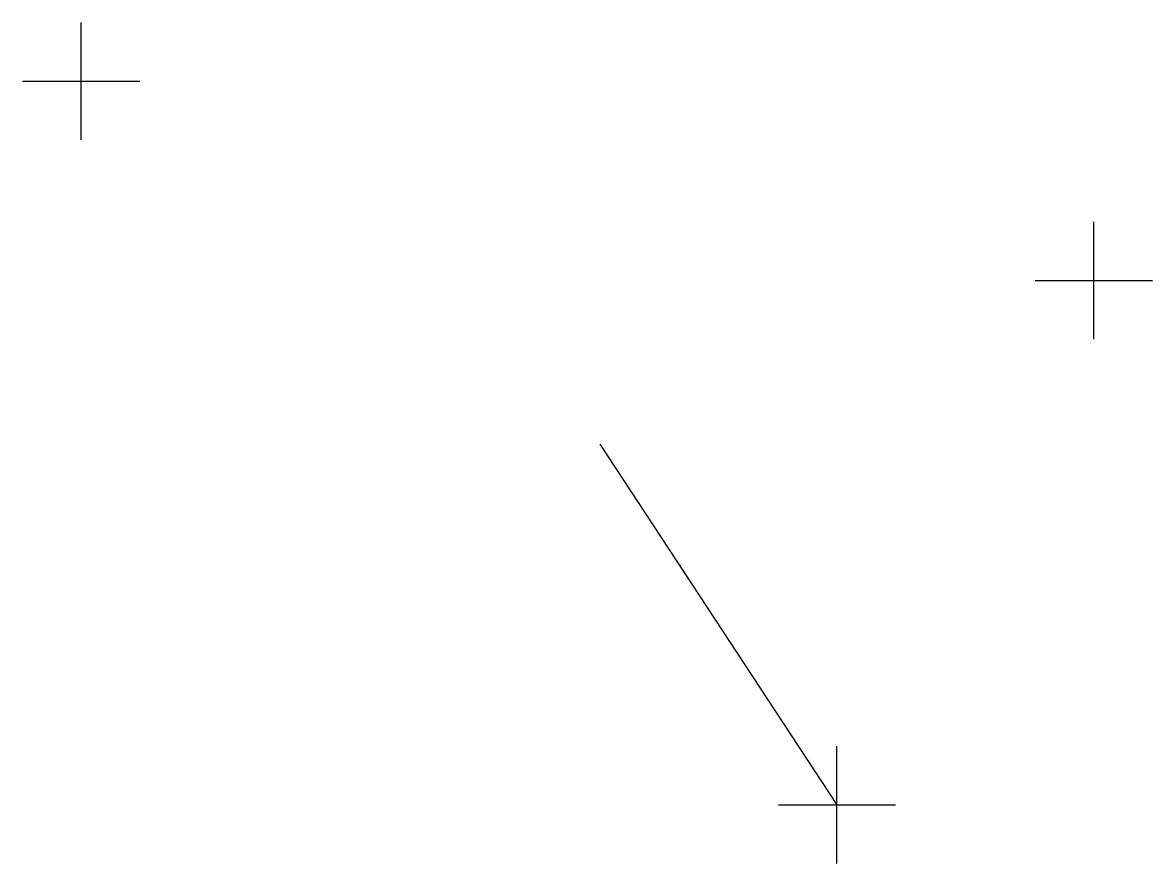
# Model space of a CAD drawing. Header units: millimetres. Extents: x -52.46 to -47.64, y 12.21 to 15.79.
import ezdxf

# ---------------------------------------------------------------- set-up
doc = ezdxf.new("R2010")
doc.units = ezdxf.units.MM
doc.layers.add('PIN_1_NIVEL_2', color=3, linetype='CONTINUOUS')
doc.layers.add('TRABAJO_CRUCES_0p5mm', color=6, linetype='CONTINUOUS')

msp = doc.modelspace()

# ---------------------------------------------------------------- linework, layer by layer
at = {"layer": 'PIN_1_NIVEL_2', "color": 3}
msp.add_line((-50.000231, 13.995635), (-48.987291, 12.456234), dxfattribs=at)
at = {"layer": 'TRABAJO_CRUCES_0p5mm', "color": 6}
for p, q in [((-52.214431, 15.294553), (-52.214431, 15.794553)), ((-52.464431, 15.544553), (-51.964431, 15.544553)), ((-47.890057, 14.443929), (-47.890057, 14.943929)), ((-48.140057, 14.693929), (-47.640057, 14.693929)), ((-48.987291, 12.206234), (-48.987291, 12.706234)), ((-49.237291, 12.456234), (-48.737291, 12.456234))]:
    msp.add_line(p, q, dxfattribs=at)

doc.saveas('drawing.dxf')
